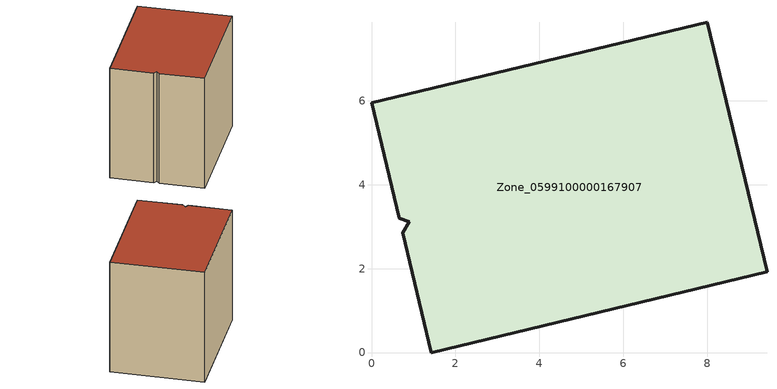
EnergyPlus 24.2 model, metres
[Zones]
Zone_0599100000167907
 floor ground (C_G): 1.43,0 0.74,2.85 0.9,3.11 0.66,3.21 0,5.95 8.01,7.87 9.43,1.93 z0
 wall outside (C_F): 1.43,0 9.43,1.93 8.01,7.87 0,5.95 0.66,3.21 0.9,3.11 0.74,2.85 1.43,0 z0:7.92
 roof outside (C_R): 0.74,2.85 1.43,0 9.43,1.93 8.01,7.87 0,5.95 0.66,3.21 0.9,3.11 z7.92
[BUILDING]
Pand.0599100000167907: North Axis=0; Terrain=City; Loads Convergence Tolerance Value=0.04; Temperature Convergence Tolerance Value=0.4; Solar Distribution=FullExterior; Maximum Number of Warmup Days=25; Minimum Number of Warmup Days=1
[Site:Location]
Rotterdam.The.Hague.AP_ZH_NLD Design_Conditions: Latitude=51.96; Longitude=4.45; Time Zone=1; Elevation=-4.5
[SITE:GROUNDTEMPERATURE:BUILDINGSURFACE]
18, 18, 18, 18, 18, 18, 18, 18, 18, 18, 18, 18
[MATERIAL] Thermal Absorptance=0.9; Solar Absorptance=0.7; Visible Absorptance=0.7
Name | Roughness | Thickness | Conductivity | Density | Specific Heat
G.TI.1965-1974 | MediumSmooth | 0.15 | 0.882353 | 540 | 1210
F.TI.1965-1974 | Rough | 0.3 | 0.697674 | 1920 | 840
R.TI.1965-1974 | MediumRough | 0.2 | 0.232558 | 1500 | 1000
[CONSTRUCTION]
C_G: G.TI.1965-1974
C_F: F.TI.1965-1974
C_R: R.TI.1965-1974
[ZONE]
Zone_0599100000167907: Type=1; Multiplier=1; Ceiling Height=Autocalculate; Volume=Autocalculate; Floor Area=autocalculate; Part of Total Floor Area=Yes
[ZONEINFILTRATION:DESIGNFLOWRATE]
Infil_Zone_0599100000167907: Zone or ZoneList or Space or SpaceList=Zone_0599100000167907; Schedule=AlwaysOn; Design Flow Rate Calculation Method=Flow/Area; Flow Rate per Floor Area=0.003; Constant Term Coefficient=1; Temperature Term Coefficient=0; Velocity Term Coefficient=0; Velocity Squared Term Coefficient=0
[HVACTEMPLATE:ZONE:IDEALLOADSAIRSYSTEM]
Zone_0599100000167907: Maximum Heating Supply Air Temperature=50; Minimum Cooling Supply Air Temperature=13; Maximum Heating Supply Air Humidity Ratio=0.0156; Minimum Cooling Supply Air Humidity Ratio=0.0077; Heating Limit=NoLimit; Cooling Limit=NoLimit; Dehumidification Control Type=ConstantSensibleHeatRatio; Cooling Sensible Heat Ratio=0.7; Dehumidification Setpoint=60; Humidification Control Type=None; Humidification Setpoint=30; Outdoor Air Method=None; Outdoor Air Flow Rate per Person=0.00944; Outdoor Air Flow Rate per Zone Floor Area=0; Outdoor Air Flow Rate per Zone=0; Demand Controlled Ventilation Type=None; Outdoor Air Economizer Type=NoEconomizer; Heat Recovery Type=None; Sensible Heat Recovery Effectiveness=0.7; Latent Heat Recovery Effectiveness=0.65
[ZONECONTROL:THERMOSTAT]
ThermostatControl_Zone_0599100000167907: Zone or ZoneList=Zone_0599100000167907; Control Type Schedule=DualSetpointControlType; Control 1=Thermostat_Zone_0599100000167907; Temperature Difference Between Cutout And Setpoint=0
[THERMOSTATSETPOINT:DUALSETPOINT]
Thermostat_Zone_0599100000167907: Heating Setpoint Temperature Schedule=HeatingSetpoint_Zone_0599100000167907; Cooling Setpoint Temperature Schedule=CoolingSetpoint_Zone_0599100000167907
[SCHEDULE:COMPACT]
HeatingSetpoint_Zone_0599100000167907: Through: 12/31, For: AllDays, Until: 24:00, 21
CoolingSetpoint_Zone_0599100000167907: Through: 12/31, For: AllDays, Until: 24:00, 24
DualSetpointControlType: Through: 12/31, For: AllDays, Until: 24:00, 4
AlwaysOn: Through: 12/31, For: AllDays, Until: 24:00, 1
